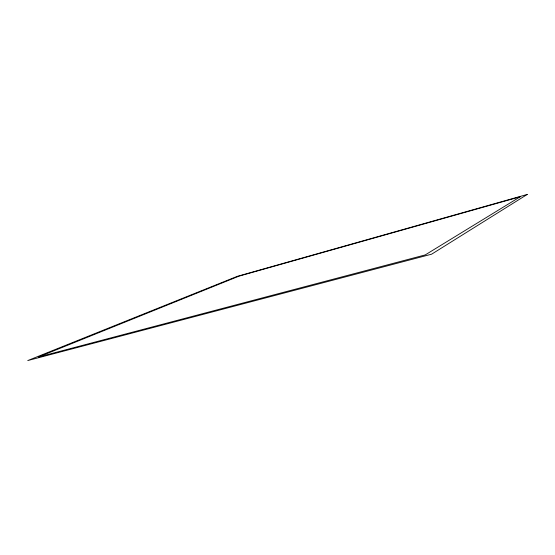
<?xml version="1.0" encoding="UTF-8"?>
<svg xmlns="http://www.w3.org/2000/svg" width="555" height="555" viewBox="0 0 555 555"><rect width="100%" height="100%" fill="white"/><g stroke="black" fill="none" stroke-linecap="round" stroke-linejoin="round"><path stroke-width="0.83" d="M527.25 194.437L431.63 254.183L27.75 360.563L237.193 276.369L527.25 194.437M520.188 196.782L425.234 254.911L38.434 357.011L238.969 276.168L520.188 196.782"/></g></svg>
